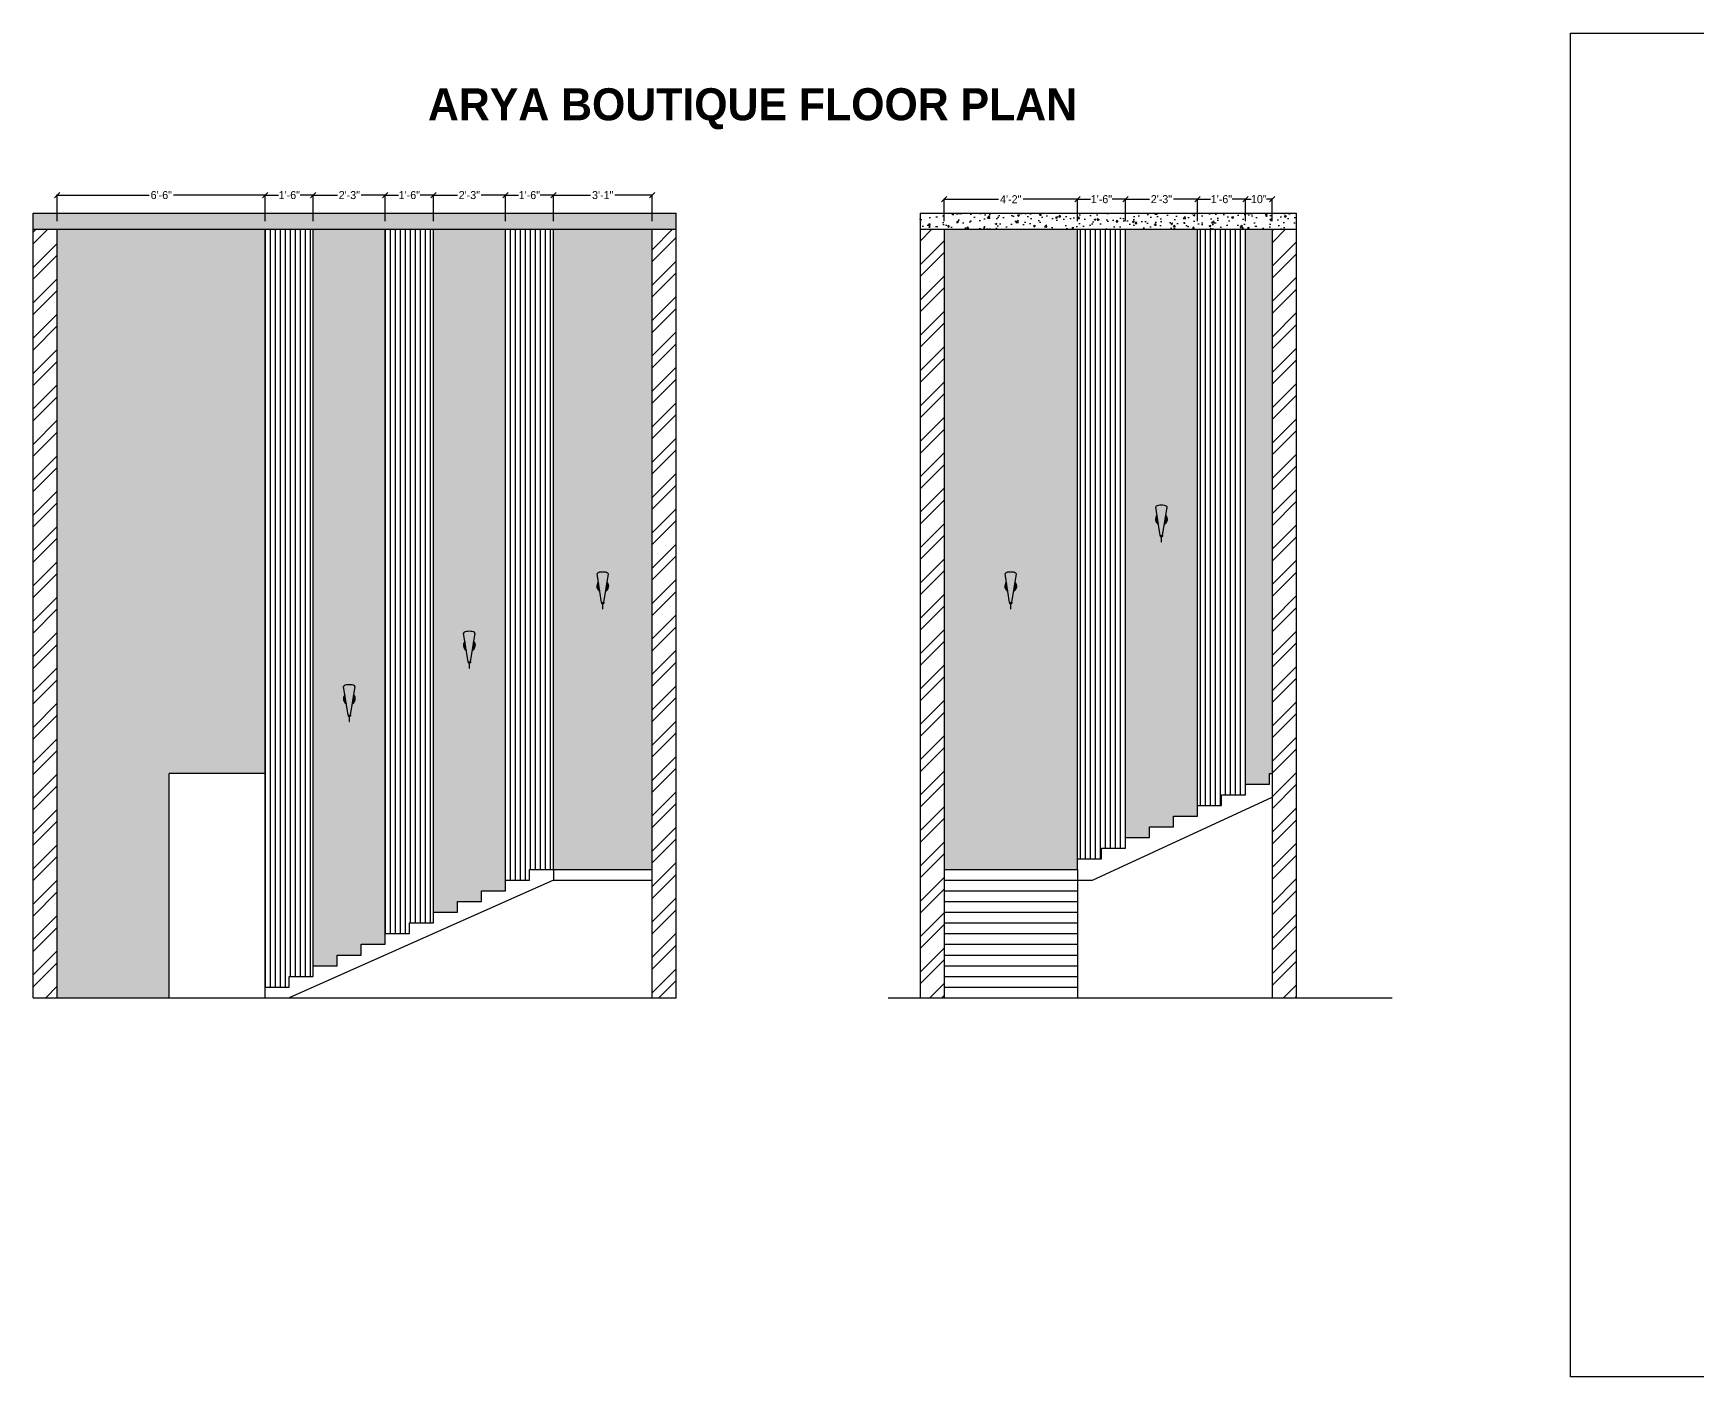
# Model space of a CAD drawing. Header units: inches. Extents: x 9636 to 21597, y -10243 to 557.
# Drawn here: x 18094 to 18718, y -4215 to -3712 of the extents above; entities that cross this region are included whole.
import ezdxf

# ---------------------------------------------------------------- set-up
doc = ezdxf.new("R2010")
doc.units = ezdxf.units.IN
doc.header["$MEASUREMENT"] = 0
doc.layers.add('IEL-HATCH-002', color=7, linetype='Continuous')
doc.styles.add('HEMI', font='stylu.ttf')
doc.styles.get("Standard").update_dxf_attribs({"font": 'arial.ttf'})
doc.dimstyles.get("Standard").update_dxf_attribs({"dimtxt": 0.18, "dimasz": 0.18, "dimexe": 0.18, "dimexo": 0.0625, "dimgap": 0.09, "dimtad": 0, "dimtih": 1, "dimtoh": 1, "dimdec": 0, "dimzin": 0, "dimdsep": 46, "dimlunit": 4, "dimtxsty": 'Standard', "dimcen": 0.09, "dimadec": 0, "dimazin": 0, "dimtfac": 1, "dimtdec": 0, "dimtofl": 0, "dimtmove": 0, "dimatfit": 3, "dimfxl": 1, "dimtolj": 1, "dimtzin": 0, "dimarcsym": 0})
pattern_1 = [(90, (4978.7535, -12425.654), (-1.875, 0), [])]
pattern_2 = [(45, (-590.134, 2269.9855), (-6.629126, 6.629126), []), (45, (-585.715, 2269.9855), (-6.629126, 6.629126), [])]

# ---------------------------------------------------------------- blocks, each defined once
blk = doc.blocks.new('A$C1D9450B6')
for p, q in [((50, 68), (2, 365)), ((73, 68), (121, 365)), ((50, 68), (73, 68)), ((50, 61), (73, 61)), ((55, 57), (68, 57))]:
    blk.add_line(p, q)
for points in [[(51, 68, 0.358502), (48, 64, 0.121009), (50, 61, 0.162278), (49, 58, 0.138426), (55, 57, -0.582953)], [(59, 57), (59, 3, 0.963649), (64, 3), (64, 57)], [(72, 68, -0.358502), (74, 64, -0.121009), (73, 61, -0.162278), (74, 58, -0.138426), (68, 57, 0.582953)]]:
    blk.add_lwpolyline(points, format="xyb")
for centre, major_axis, ratio, start_param, end_param in [((61, 365), (-59.6, 0), 0.342282, 3.031602, 6.393176), ((62, 239), (0, -62.2), 1, 3.986978, 5.756737), ((62, 239), (0, -57.5), 1, 4.055668, 5.688047), ((62, 239), (0, -62.2), 1, 6.785259, 8.603767), ((62, 239), (0, -57.5), 1, 6.85041, 8.538615)]:
    blk.add_ellipse(centre, major_axis=major_axis, ratio=ratio, start_param=start_param, end_param=end_param)
blk = doc.blocks.new('SRG')
at = {"layer": 'IEL-HATCH-002', "true_color": 0x636466, "transparency": 33554687}
h = blk.add_hatch(color=251, dxfattribs=at)
h.dxf.hatch_style = 1
edge = h.paths.add_edge_path(flags=17)
edge.add_ellipse((13661, 8544.6), major_axis=(4.54, 4.54), ratio=1, start_angle=97.3727, end_angle=190.9011)
edge.add_line((13657.4, 8539.3), (13655.9, 8548.5))
edge = h.paths.add_edge_path()
edge.add_ellipse((13661, 8544.6), major_axis=(4.54, 4.54), ratio=1, start_angle=97.3727, end_angle=190.9011, ccw=False)
edge.add_line((13655.9, 8548.5), (13655.8, 8549.2))
edge.add_ellipse((13661, 8544.6), major_axis=(4.91, 4.91), ratio=1, start_angle=93.437, end_angle=194.8368)
edge.add_line((13657.5, 8538.6), (13657.4, 8539.3))
edge = h.paths.add_edge_path(flags=17)
edge.add_ellipse((13661, 8544.6), major_axis=(-4.54, 4.54), ratio=1, start_angle=167.4996, end_angle=264.2266)
edge.add_line((13665.9, 8548.7), (13664.4, 8539.2))
edge = h.paths.add_edge_path()
edge.add_ellipse((13661, 8544.6), major_axis=(-4.91, 4.91), ratio=1, start_angle=163.7667, end_angle=267.9595)
edge.add_line((13666, 8549.4), (13665.9, 8548.7))
edge.add_ellipse((13661, 8544.6), major_axis=(-4.54, 4.54), ratio=1, start_angle=167.4996, end_angle=264.2266, ccw=False)
edge.add_line((13664.4, 8539.2), (13664.3, 8538.5))
at = {"layer": 'IEL-HATCH-002', "true_color": 0x000000, "transparency": 33554687}
h = blk.add_hatch(color=18, dxfattribs=at)
h.dxf.hatch_style = 1
h.set_gradient(color1=(244, 238, 81), name='INVCURVED')
edge = h.paths.add_edge_path()
edge.add_ellipse((13660.9, 8558.7), major_axis=(-6.65, 0), ratio=0.342282, start_angle=180, end_angle=360)
edge.add_line((13654.3, 8558.7), (13659.6, 8525.6))
edge.add_line((13659.6, 8525.6), (13662.2, 8525.6))
edge.add_line((13662.2, 8525.6), (13667.5, 8558.7))
at = {"layer": 'IEL-HATCH-002', "true_color": 0x636466, "transparency": 33554687}
h = blk.add_hatch(color=251, dxfattribs=at)
h.dxf.hatch_style = 1
h.paths.add_polyline_path([(13662, 8525.6), (13659.8, 8525.6, 0.358502), (13659.5, 8525.1, 0.121009), (13659.6, 8524.8), (13662.2, 8524.8, 0.121009), (13662.4, 8525.1, 0.358502)])
h.paths.add_polyline_path([(13662.2, 8524.8), (13659.6, 8524.8, 0.162278), (13659.5, 8524.5, 0.138426), (13660.2, 8524.4), (13661.6, 8524.4, 0.138426), (13662.3, 8524.5, 0.162278)])
h.paths.add_polyline_path([(13661.2, 8524.4), (13660.6, 8524.4), (13660.6, 8518.3, 0.963649), (13661.2, 8518.3)])
at = {"xscale": 0.1115278942367875, "yscale": 0.1115278942367875, "zscale": 0.1115278942367875}
blk.add_blockref('A$C1D9450B6', (13654.1, 8518), dxfattribs=at)
blk = doc.blocks.new('_Oblique')
at = {"color": 0, "linetype": 'ByBlock', "lineweight": -2}
blk.add_line((-0.5, -0.5), (0.5, 0.5), dxfattribs=at)
blk = doc.blocks.new('*D412')
at = {"color": 254, "lineweight": -2, "transparency": 16777216}
for p, q in [((18102.62, -3782.1), (18102.62, -3772.13)), ((18180.62, -3782.1), (18180.62, -3772.13))]:
    blk.add_line(p, q, dxfattribs=at)
at = {"color": 5, "lineweight": -2, "transparency": 16777216}
for p, q in [((18102.62, -3772.31), (18137.08, -3772.31)), ((18180.62, -3772.31), (18146.17, -3772.31))]:
    blk.add_line(p, q, dxfattribs=at)
at = {"layer": 'Defpoints', "color": 0, "transparency": 16777216}
for p in [(18180.62, -3772.31), (18102.62, -3785.1), (18180.62, -3785.1)]:
    blk.add_point(p, dxfattribs=at)
at = {"color": 5, "lineweight": -2, "transparency": 16777216, "xscale": 2, "yscale": 2, "zscale": 2, "rotation": 180}
blk.add_blockref('_Oblique', (18102.62, -3772.31), dxfattribs=at)
at = {"color": 5, "lineweight": -2, "transparency": 16777216, "xscale": 2, "yscale": 2, "zscale": 2}
blk.add_blockref('_Oblique', (18180.62, -3772.31), dxfattribs=at)
at = {"color": 5, "transparency": 16777216, "insert": (18141.62, -3772.31), "char_height": 3, "attachment_point": 5, "style": 'HEMI'}
blk.add_mtext('\\A1;6\'-6"', dxfattribs=at)
blk = doc.blocks.new('*D413')
at = {"color": 254, "lineweight": -2, "transparency": 16777216}
for p, q in [((18180.62, -3782.1), (18180.62, -3772.13)), ((18198.62, -3782.1), (18198.62, -3772.13))]:
    blk.add_line(p, q, dxfattribs=at)
at = {"color": 5, "lineweight": -2, "transparency": 16777216}
for p, q in [((18180.62, -3772.31), (18185.58, -3772.31)), ((18198.62, -3772.31), (18193.67, -3772.31))]:
    blk.add_line(p, q, dxfattribs=at)
at = {"layer": 'Defpoints', "color": 0, "transparency": 16777216}
for p in [(18198.62, -3772.31), (18180.62, -3785.1), (18198.62, -3785.1)]:
    blk.add_point(p, dxfattribs=at)
at = {"color": 5, "lineweight": -2, "transparency": 16777216, "xscale": 2, "yscale": 2, "zscale": 2, "rotation": 180}
blk.add_blockref('_Oblique', (18180.62, -3772.31), dxfattribs=at)
at = {"color": 5, "lineweight": -2, "transparency": 16777216, "xscale": 2, "yscale": 2, "zscale": 2}
blk.add_blockref('_Oblique', (18198.62, -3772.31), dxfattribs=at)
at = {"color": 5, "transparency": 16777216, "insert": (18189.62, -3772.31), "char_height": 3, "attachment_point": 5, "style": 'HEMI'}
blk.add_mtext('\\A1;1\'-6"', dxfattribs=at)
blk = doc.blocks.new('*D414')
at = {"color": 254, "lineweight": -2, "transparency": 16777216}
for p, q in [((18198.62, -3782.1), (18198.62, -3772.13)), ((18225.62, -3782.1), (18225.62, -3772.13))]:
    blk.add_line(p, q, dxfattribs=at)
at = {"color": 5, "lineweight": -2, "transparency": 16777216}
for p, q in [((18198.62, -3772.31), (18207.64, -3772.31)), ((18225.62, -3772.31), (18216.61, -3772.31))]:
    blk.add_line(p, q, dxfattribs=at)
at = {"layer": 'Defpoints', "color": 0, "transparency": 16777216}
for p in [(18225.62, -3772.31), (18198.62, -3785.1), (18225.62, -3785.1)]:
    blk.add_point(p, dxfattribs=at)
at = {"color": 5, "lineweight": -2, "transparency": 16777216, "xscale": 2, "yscale": 2, "zscale": 2, "rotation": 180}
blk.add_blockref('_Oblique', (18198.62, -3772.31), dxfattribs=at)
at = {"color": 5, "lineweight": -2, "transparency": 16777216, "xscale": 2, "yscale": 2, "zscale": 2}
blk.add_blockref('_Oblique', (18225.62, -3772.31), dxfattribs=at)
at = {"color": 5, "transparency": 16777216, "insert": (18212.12, -3772.31), "char_height": 3, "attachment_point": 5, "style": 'HEMI'}
blk.add_mtext('\\A1;2\'-3"', dxfattribs=at)
blk = doc.blocks.new('*D415')
at = {"color": 254, "lineweight": -2, "transparency": 16777216}
for p, q in [((18225.62, -3782.1), (18225.62, -3772.13)), ((18243.62, -3782.1), (18243.62, -3772.13))]:
    blk.add_line(p, q, dxfattribs=at)
at = {"color": 5, "lineweight": -2, "transparency": 16777216}
for p, q in [((18225.62, -3772.31), (18230.58, -3772.31)), ((18243.62, -3772.31), (18238.67, -3772.31))]:
    blk.add_line(p, q, dxfattribs=at)
at = {"layer": 'Defpoints', "color": 0, "transparency": 16777216}
for p in [(18243.62, -3772.31), (18225.62, -3785.1), (18243.62, -3785.1)]:
    blk.add_point(p, dxfattribs=at)
at = {"color": 5, "lineweight": -2, "transparency": 16777216, "xscale": 2, "yscale": 2, "zscale": 2, "rotation": 180}
blk.add_blockref('_Oblique', (18225.62, -3772.31), dxfattribs=at)
at = {"color": 5, "lineweight": -2, "transparency": 16777216, "xscale": 2, "yscale": 2, "zscale": 2}
blk.add_blockref('_Oblique', (18243.62, -3772.31), dxfattribs=at)
at = {"color": 5, "transparency": 16777216, "insert": (18234.62, -3772.31), "char_height": 3, "attachment_point": 5, "style": 'HEMI'}
blk.add_mtext('\\A1;1\'-6"', dxfattribs=at)
blk = doc.blocks.new('*D416')
at = {"color": 254, "lineweight": -2, "transparency": 16777216}
for p, q in [((18243.62, -3782.1), (18243.62, -3772.13)), ((18270.62, -3782.1), (18270.62, -3772.13))]:
    blk.add_line(p, q, dxfattribs=at)
at = {"color": 5, "lineweight": -2, "transparency": 16777216}
for p, q in [((18243.62, -3772.31), (18252.64, -3772.31)), ((18270.62, -3772.31), (18261.61, -3772.31))]:
    blk.add_line(p, q, dxfattribs=at)
at = {"layer": 'Defpoints', "color": 0, "transparency": 16777216}
for p in [(18270.62, -3772.31), (18243.62, -3785.1), (18270.62, -3785.1)]:
    blk.add_point(p, dxfattribs=at)
at = {"color": 5, "lineweight": -2, "transparency": 16777216, "xscale": 2, "yscale": 2, "zscale": 2, "rotation": 180}
blk.add_blockref('_Oblique', (18243.62, -3772.31), dxfattribs=at)
at = {"color": 5, "lineweight": -2, "transparency": 16777216, "xscale": 2, "yscale": 2, "zscale": 2}
blk.add_blockref('_Oblique', (18270.62, -3772.31), dxfattribs=at)
at = {"color": 5, "transparency": 16777216, "insert": (18257.12, -3772.31), "char_height": 3, "attachment_point": 5, "style": 'HEMI'}
blk.add_mtext('\\A1;2\'-3"', dxfattribs=at)
blk = doc.blocks.new('*D417')
at = {"color": 254, "lineweight": -2, "transparency": 16777216}
for p, q in [((18270.62, -3782.1), (18270.62, -3772.13)), ((18288.62, -3782.1), (18288.62, -3772.13))]:
    blk.add_line(p, q, dxfattribs=at)
at = {"color": 5, "lineweight": -2, "transparency": 16777216}
for p, q in [((18270.62, -3772.31), (18275.58, -3772.31)), ((18288.62, -3772.31), (18283.67, -3772.31))]:
    blk.add_line(p, q, dxfattribs=at)
at = {"layer": 'Defpoints', "color": 0, "transparency": 16777216}
for p in [(18288.62, -3772.31), (18270.62, -3785.1), (18288.62, -3785.1)]:
    blk.add_point(p, dxfattribs=at)
at = {"color": 5, "lineweight": -2, "transparency": 16777216, "xscale": 2, "yscale": 2, "zscale": 2, "rotation": 180}
blk.add_blockref('_Oblique', (18270.62, -3772.31), dxfattribs=at)
at = {"color": 5, "lineweight": -2, "transparency": 16777216, "xscale": 2, "yscale": 2, "zscale": 2}
blk.add_blockref('_Oblique', (18288.62, -3772.31), dxfattribs=at)
at = {"color": 5, "transparency": 16777216, "insert": (18279.62, -3772.31), "char_height": 3, "attachment_point": 5, "style": 'HEMI'}
blk.add_mtext('\\A1;1\'-6"', dxfattribs=at)
blk = doc.blocks.new('*D418')
at = {"color": 254, "lineweight": -2, "transparency": 16777216}
for p, q in [((18288.62, -3782.1), (18288.62, -3772.13)), ((18325.62, -3782.1), (18325.62, -3772.13))]:
    blk.add_line(p, q, dxfattribs=at)
at = {"color": 5, "lineweight": -2, "transparency": 16777216}
for p, q in [((18288.62, -3772.31), (18302.54, -3772.31)), ((18325.62, -3772.31), (18311.7, -3772.31))]:
    blk.add_line(p, q, dxfattribs=at)
at = {"layer": 'Defpoints', "color": 0, "transparency": 16777216}
for p in [(18325.62, -3772.31), (18288.62, -3785.1), (18325.62, -3785.1)]:
    blk.add_point(p, dxfattribs=at)
at = {"color": 5, "lineweight": -2, "transparency": 16777216, "xscale": 2, "yscale": 2, "zscale": 2, "rotation": 180}
blk.add_blockref('_Oblique', (18288.62, -3772.31), dxfattribs=at)
at = {"color": 5, "lineweight": -2, "transparency": 16777216, "xscale": 2, "yscale": 2, "zscale": 2}
blk.add_blockref('_Oblique', (18325.62, -3772.31), dxfattribs=at)
at = {"color": 5, "transparency": 16777216, "insert": (18307.12, -3772.31), "char_height": 3, "attachment_point": 5, "style": 'HEMI'}
blk.add_mtext('\\A1;3\'-1"', dxfattribs=at)
blk = doc.blocks.new('*D419')
at = {"color": 254, "lineweight": -2, "transparency": 16777216}
for p, q in [((18435.11, -3782.1), (18435.11, -3773.66)), ((18485.11, -3782.1), (18485.11, -3773.66))]:
    blk.add_line(p, q, dxfattribs=at)
at = {"color": 5, "lineweight": -2, "transparency": 16777216}
for p, q in [((18435.11, -3773.84), (18455.48, -3773.84)), ((18485.11, -3773.84), (18464.74, -3773.84))]:
    blk.add_line(p, q, dxfattribs=at)
at = {"layer": 'Defpoints', "color": 0, "transparency": 16777216}
for p in [(18485.11, -3773.84), (18435.11, -3785.1), (18485.11, -3785.1)]:
    blk.add_point(p, dxfattribs=at)
at = {"color": 5, "lineweight": -2, "transparency": 16777216, "xscale": 2, "yscale": 2, "zscale": 2, "rotation": 180}
blk.add_blockref('_Oblique', (18435.11, -3773.84), dxfattribs=at)
at = {"color": 5, "lineweight": -2, "transparency": 16777216, "xscale": 2, "yscale": 2, "zscale": 2}
blk.add_blockref('_Oblique', (18485.11, -3773.84), dxfattribs=at)
at = {"color": 5, "transparency": 16777216, "insert": (18460.11, -3773.84), "char_height": 3, "attachment_point": 5, "style": 'HEMI'}
blk.add_mtext('\\A1;4\'-2"', dxfattribs=at)
blk = doc.blocks.new('*D420')
at = {"color": 254, "lineweight": -2, "transparency": 16777216}
for p, q in [((18485.11, -3782.1), (18485.11, -3773.66)), ((18503.11, -3782.1), (18503.11, -3773.66))]:
    blk.add_line(p, q, dxfattribs=at)
at = {"color": 5, "lineweight": -2, "transparency": 16777216}
for p, q in [((18485.11, -3773.84), (18490.06, -3773.84)), ((18503.11, -3773.84), (18498.16, -3773.84))]:
    blk.add_line(p, q, dxfattribs=at)
at = {"layer": 'Defpoints', "color": 0, "transparency": 16777216}
for p in [(18503.11, -3773.84), (18485.11, -3785.1), (18503.11, -3785.1)]:
    blk.add_point(p, dxfattribs=at)
at = {"color": 5, "lineweight": -2, "transparency": 16777216, "xscale": 2, "yscale": 2, "zscale": 2, "rotation": 180}
blk.add_blockref('_Oblique', (18485.11, -3773.84), dxfattribs=at)
at = {"color": 5, "lineweight": -2, "transparency": 16777216, "xscale": 2, "yscale": 2, "zscale": 2}
blk.add_blockref('_Oblique', (18503.11, -3773.84), dxfattribs=at)
at = {"color": 5, "transparency": 16777216, "insert": (18494.11, -3773.84), "char_height": 3, "attachment_point": 5, "style": 'HEMI'}
blk.add_mtext('\\A1;1\'-6"', dxfattribs=at)
blk = doc.blocks.new('*D421')
at = {"color": 254, "lineweight": -2, "transparency": 16777216}
for p, q in [((18503.11, -3782.1), (18503.11, -3773.66)), ((18530.11, -3782.1), (18530.11, -3773.66))]:
    blk.add_line(p, q, dxfattribs=at)
at = {"color": 5, "lineweight": -2, "transparency": 16777216}
for p, q in [((18503.11, -3773.84), (18512.12, -3773.84)), ((18530.11, -3773.84), (18521.1, -3773.84))]:
    blk.add_line(p, q, dxfattribs=at)
at = {"layer": 'Defpoints', "color": 0, "transparency": 16777216}
for p in [(18530.11, -3773.84), (18503.11, -3785.1), (18530.11, -3785.1)]:
    blk.add_point(p, dxfattribs=at)
at = {"color": 5, "lineweight": -2, "transparency": 16777216, "xscale": 2, "yscale": 2, "zscale": 2, "rotation": 180}
blk.add_blockref('_Oblique', (18503.11, -3773.84), dxfattribs=at)
at = {"color": 5, "lineweight": -2, "transparency": 16777216, "xscale": 2, "yscale": 2, "zscale": 2}
blk.add_blockref('_Oblique', (18530.11, -3773.84), dxfattribs=at)
at = {"color": 5, "transparency": 16777216, "insert": (18516.61, -3773.84), "char_height": 3, "attachment_point": 5, "style": 'HEMI'}
blk.add_mtext('\\A1;2\'-3"', dxfattribs=at)
blk = doc.blocks.new('*D422')
at = {"color": 254, "lineweight": -2, "transparency": 16777216}
for p, q in [((18530.11, -3782.1), (18530.11, -3773.66)), ((18548.11, -3782.1), (18548.11, -3773.66))]:
    blk.add_line(p, q, dxfattribs=at)
at = {"color": 5, "lineweight": -2, "transparency": 16777216}
for p, q in [((18530.11, -3773.84), (18535.06, -3773.84)), ((18548.11, -3773.84), (18543.16, -3773.84))]:
    blk.add_line(p, q, dxfattribs=at)
at = {"layer": 'Defpoints', "color": 0, "transparency": 16777216}
for p in [(18548.11, -3773.84), (18530.11, -3785.1), (18548.11, -3785.1)]:
    blk.add_point(p, dxfattribs=at)
at = {"color": 5, "lineweight": -2, "transparency": 16777216, "xscale": 2, "yscale": 2, "zscale": 2, "rotation": 180}
blk.add_blockref('_Oblique', (18530.11, -3773.84), dxfattribs=at)
at = {"color": 5, "lineweight": -2, "transparency": 16777216, "xscale": 2, "yscale": 2, "zscale": 2}
blk.add_blockref('_Oblique', (18548.11, -3773.84), dxfattribs=at)
at = {"color": 5, "transparency": 16777216, "insert": (18539.11, -3773.84), "char_height": 3, "attachment_point": 5, "style": 'HEMI'}
blk.add_mtext('\\A1;1\'-6"', dxfattribs=at)
blk = doc.blocks.new('*D423')
at = {"color": 254, "lineweight": -2, "transparency": 16777216}
for p, q in [((18548.11, -3782.1), (18548.11, -3773.66)), ((18558.11, -3782.1), (18558.11, -3773.66))]:
    blk.add_line(p, q, dxfattribs=at)
at = {"color": 5, "lineweight": -2, "transparency": 16777216}
for p, q in [((18548.11, -3773.84), (18550.2, -3773.84)), ((18558.11, -3773.84), (18556.02, -3773.84))]:
    blk.add_line(p, q, dxfattribs=at)
at = {"layer": 'Defpoints', "color": 0, "transparency": 16777216}
for p in [(18558.11, -3773.84), (18548.11, -3785.1), (18558.11, -3785.1)]:
    blk.add_point(p, dxfattribs=at)
at = {"color": 5, "lineweight": -2, "transparency": 16777216, "xscale": 2, "yscale": 2, "zscale": 2, "rotation": 180}
blk.add_blockref('_Oblique', (18548.11, -3773.84), dxfattribs=at)
at = {"color": 5, "lineweight": -2, "transparency": 16777216, "xscale": 2, "yscale": 2, "zscale": 2}
blk.add_blockref('_Oblique', (18558.11, -3773.84), dxfattribs=at)
at = {"color": 5, "transparency": 16777216, "insert": (18553.11, -3773.84), "char_height": 3, "attachment_point": 5, "style": 'HEMI'}
blk.add_mtext('\\A1;10"', dxfattribs=at)

msp = doc.modelspace()

# ---------------------------------------------------------------- hatches: boundary and pattern name
at = {"layer": 'IEL-HATCH-002', "true_color": 0x939598, "transparency": 33554687}
h = msp.add_hatch(dxfattribs=at)
h.set_pattern_fill('AR-CONC', color=252)
h.set_pattern_definition([(50, (5414.645, -12768.3306), (7.1726018, -0.6275213), [0.75, -8.25]), (355, (5414.645, -12768.3306), (-1.3875133, 7.5219213), [0.6, -6.6]), (100.451444, (5415.243, -12768.383), (5.7850885, 6.8944), [0.637402, -7.011421]), (46.1842, (5414.645, -12766.331), (10.6724133, -1.655193), [1.125, -12.375]), (96.635635, (5415.535, -12766.469), (9.3466195, 9.741186), [0.9561034, -10.5171376]), (351.18416, (5414.645, -12766.331), (9.3466195, 9.741186), [0.9, -9.9]), (21, (5415.645, -12766.8306), (5.9690705, -4.026189), [0.75, -8.25]), (326, (5415.645, -12766.8306), (2.4331533, 7.2515005), [0.6, -6.6]), (71.451445, (5416.1426, -12767.166), (8.4022238, 3.2253115), [0.637402, -7.011421]), (37.5, (5414.6452, -12768.3306), (0.12159855, 3.32893854), [0, -6.52, 0, -6.7, 0, -6.625]), (7.5, (5414.6452, -12768.3306), (2.6306954, 3.9441171), [0, -3.82, 0, -6.37, 0, -2.525]), (327.5, (5412.4152, -12768.3306), (5.33822436, -0.2255487), [0, -2.5, 0, -7.8, 0, -10.35]), (317.5, (5411.415, -12768.3306), (5.8318617, 1.0010498), [0, -3.25, 0, -5.18, 0, -7.35])])
h.paths.add_polyline_path([(18334.62, -3779.1), (18093.62, -3779.1), (18093.62, -3785.1), (18334.62, -3785.1)])
h = msp.add_hatch(dxfattribs=at)
h.set_pattern_fill('AR-CONC', color=252)
h.set_pattern_definition([(50, (5747.132, -12768.3306), (7.1726018, -0.6275213), [0.75, -8.25]), (355, (5747.132, -12768.3306), (-1.3875133, 7.5219213), [0.6, -6.6]), (100.451444, (5747.73, -12768.383), (5.7850885, 6.8944), [0.637402, -7.011421]), (46.1842, (5747.132, -12766.331), (10.6724133, -1.655193), [1.125, -12.375]), (96.635635, (5748.021, -12766.469), (9.3466195, 9.741186), [0.9561034, -10.5171376]), (351.18416, (5747.132, -12766.331), (9.3466195, 9.741186), [0.9, -9.9]), (21, (5748.132, -12766.8306), (5.9690705, -4.026189), [0.75, -8.25]), (326, (5748.132, -12766.8306), (2.4331533, 7.2515005), [0.6, -6.6]), (71.451445, (5748.6295, -12767.166), (8.4022238, 3.2253115), [0.637402, -7.011421]), (37.5, (5747.132, -12768.3306), (0.12159855, 3.32893854), [0, -6.52, 0, -6.7, 0, -6.625]), (7.5, (5747.132, -12768.3306), (2.6306954, 3.9441171), [0, -3.82, 0, -6.37, 0, -2.525]), (327.5, (5744.902, -12768.3306), (5.33822436, -0.2255487), [0, -2.5, 0, -7.8, 0, -10.35]), (317.5, (5743.902, -12768.3306), (5.8318617, 1.0010498), [0, -3.25, 0, -5.18, 0, -7.35])])
h.paths.add_polyline_path([(18567.11, -3779.1), (18426.11, -3779.1), (18426.11, -3785.1), (18567.11, -3785.1)])
at = {"layer": 'IEL-HATCH-002', "true_color": 0xf27172, "transparency": 33554687}
h = msp.add_hatch(dxfattribs=at)
h.set_pattern_fill('ANSI32', color=11, scale=25)
h.set_pattern_definition(pattern_2)
h.paths.add_polyline_path([(18102.62, -3785.1), (18093.62, -3785.1), (18093.62, -4073.1), (18102.62, -4073.1)])
h.paths.add_polyline_path([(18334.62, -3785.1), (18325.62, -3785.1), (18325.62, -4073.1), (18334.62, -4073.1)])
at = {"layer": 'IEL-HATCH-002', "true_color": 0xf6f1ef, "transparency": 33554687}
h = msp.add_hatch(color=7, dxfattribs=at)
h.dxf.hatch_style = 1
h.paths.add_polyline_path([(18180.62, -3785.1), (18102.62, -3785.1), (18102.62, -4073.1), (18144.62, -4073.1), (18144.62, -3989.1), (18180.62, -3989.1)])
h.paths.add_polyline_path([(18225.62, -3785.1), (18198.62, -3785.1), (18198.62, -4061.1), (18207.62, -4061.1), (18207.62, -4057.1), (18216.62, -4057.1), (18216.62, -4053.1), (18225.62, -4053.1), (18225.62, -4049.1)])
h.paths.add_polyline_path([(18270.62, -3785.1), (18243.62, -3785.1), (18243.62, -4041.1), (18252.62, -4041.1), (18252.62, -4037.1), (18261.62, -4037.1), (18261.62, -4033.1), (18270.62, -4033.1), (18270.62, -4029.1)])
h.paths.add_polyline_path([(18325.62, -3785.1), (18288.62, -3785.1), (18288.62, -4025.1), (18325.62, -4025.1)])
at = {"layer": 'IEL-HATCH-002', "true_color": 0xad8771, "transparency": 33554687}
h = msp.add_hatch(dxfattribs=at)
h.set_pattern_fill('ANSI31', color=23, scale=15, angle=45)
h.set_pattern_definition(pattern_1)
h.paths.add_polyline_path([(18198.62, -3785.1), (18180.62, -3785.1), (18180.62, -4069.1), (18189.62, -4069.1), (18189.62, -4065.1), (18198.62, -4065.1), (18198.62, -4061.1)])
h.paths.add_polyline_path([(18243.62, -3785.1), (18225.62, -3785.1), (18225.62, -4049.1), (18234.62, -4049.1), (18234.62, -4045.1), (18243.62, -4045.1), (18243.62, -4041.1)])
h.paths.add_polyline_path([(18288.62, -3785.1), (18270.62, -3785.1), (18270.62, -4029.1), (18279.62, -4029.1), (18279.62, -4025.1), (18288.62, -4025.1)])
at = {"layer": 'IEL-HATCH-002', "true_color": 0xf27172, "transparency": 33554687}
h = msp.add_hatch(dxfattribs=at)
h.set_pattern_fill('ANSI32', color=11, scale=25)
h.set_pattern_definition(pattern_2)
h.paths.add_polyline_path([(18435.11, -3785.1), (18426.11, -3785.1), (18426.11, -4073.1), (18435.11, -4073.1)])
h.paths.add_polyline_path([(18567.11, -3785.1), (18558.11, -3785.1), (18558.11, -4073.1), (18567.11, -4073.1)])
at = {"layer": 'IEL-HATCH-002', "true_color": 0xf6f1ef, "transparency": 33554687}
h = msp.add_hatch(color=7, dxfattribs=at)
h.dxf.hatch_style = 1
h.paths.add_polyline_path([(18485.11, -3785.1), (18435.11, -3785.1), (18435.11, -4025.1), (18485.11, -4025.1), (18485.11, -4021.1)])
h.paths.add_polyline_path([(18530.11, -3785.1), (18503.11, -3785.1), (18503.11, -4013.1), (18512.11, -4013.1), (18512.11, -4009.1), (18521.11, -4009.1), (18521.11, -4005.1), (18530.11, -4005.1), (18530.11, -4001.1)])
h.paths.add_polyline_path([(18558.11, -3785.1), (18548.11, -3785.1), (18548.11, -3993.1), (18557.11, -3993.1), (18557.11, -3989.1), (18558.11, -3989.1)])
at = {"layer": 'IEL-HATCH-002', "true_color": 0xad8771, "transparency": 33554687}
h = msp.add_hatch(dxfattribs=at)
h.set_pattern_fill('ANSI31', color=23, scale=15, angle=45)
h.set_pattern_definition(pattern_1)
h.paths.add_polyline_path([(18503.11, -3785.1), (18485.11, -3785.1), (18485.11, -4021.1), (18494.11, -4021.1), (18494.11, -4017.1), (18503.11, -4017.1), (18503.11, -4013.1)])
h.paths.add_polyline_path([(18548.11, -3785.1), (18530.11, -3785.1), (18530.11, -4001.1), (18539.11, -4001.1), (18539.11, -3997.1), (18548.11, -3997.1), (18548.11, -3993.1)])

# ---------------------------------------------------------------- linework, layer by layer
at = {"color": 18, "true_color": 0x000000}
for p, q in [((18093.62, -4073.1), (18093.62, -3779.1)), ((18093.62, -3779.1), (18334.62, -3779.1)), ((18334.62, -4073.1), (18334.62, -3779.1)), ((18426.11, -3779.1), (18426.11, -4073.1)), ((18567.11, -3779.1), (18567.11, -4073.1)), ((18093.62, -3785.1), (18334.62, -3785.1)), ((18102.62, -4073.1), (18102.62, -3785.1)), ((18180.62, -4073.1), (18180.62, -3785.1)), ((18198.62, -4061.1), (18198.62, -3785.1)), ((18225.62, -4049.1), (18225.62, -3785.1)), ((18243.62, -4041.1), (18243.62, -3785.1)), ((18270.62, -4029.1), (18270.62, -3785.1)), ((18288.62, -4025.1), (18288.62, -3785.1)), ((18325.62, -4073.1), (18325.62, -3785.1)), ((18435.11, -3785.1), (18435.11, -4073.1)), ((18485.11, -4023.1), (18485.11, -3785.1)), ((18503.11, -4013.1), (18503.11, -3785.1)), ((18530.11, -4001.1), (18530.11, -3785.1)), ((18548.11, -3993.1), (18548.11, -3785.1)), ((18558.11, -3785.1), (18558.11, -4073.1)), ((18144.62, -4073.1), (18144.62, -3989.1)), ((18180.62, -3989.1), (18144.62, -3989.1)), ((18180.62, -4073.1), (18180.62, -3989.1)), ((18548.11, -3997.1), (18548.11, -3993.1)), ((18548.11, -3993.1), (18557.11, -3993.1)), ((18557.11, -3993.1), (18557.11, -3989.1)), ((18557.11, -3989.1), (18558.11, -3989.1)), ((18490.76, -4029.1), (18558.11, -3997.92)), ((18539.11, -4001.1), (18539.11, -3997.1)), ((18539.11, -3997.1), (18548.11, -3997.1)), ((18521.11, -4009.1), (18521.11, -4005.1)), ((18521.11, -4005.1), (18530.11, -4005.1)), ((18530.11, -4005.1), (18530.11, -4001.1)), ((18530.11, -4001.1), (18539.11, -4001.1)), ((18512.11, -4013.1), (18512.11, -4009.1)), ((18512.11, -4009.1), (18521.11, -4009.1)), ((18494.11, -4021.1), (18494.11, -4017.1)), ((18494.11, -4017.1), (18503.11, -4017.1)), ((18503.11, -4017.1), (18503.11, -4013.1)), ((18503.11, -4013.1), (18512.11, -4013.1)), ((18279.62, -4029.1), (18279.62, -4025.1)), ((18279.62, -4025.1), (18288.62, -4025.1)), ((18288.62, -4025.1), (18325.62, -4025.1)), ((18288.62, -4025.1), (18288.62, -4029.1)), ((18435.11, -4025.1), (18485.11, -4025.1)), ((18485.11, -4025.1), (18485.11, -4021.1)), ((18485.11, -4021.1), (18494.11, -4021.1)), ((18485.11, -4025.1), (18485.11, -4073.1)), ((18288.62, -4029.1), (18189.62, -4073.1)), ((18270.62, -4033.1), (18270.62, -4029.1)), ((18270.62, -4029.1), (18279.62, -4029.1)), ((18288.62, -4029.1), (18325.62, -4029.1)), ((18435.11, -4029.1), (18485.11, -4029.1)), ((18485.11, -4029.1), (18490.76, -4029.1)), ((18252.62, -4041.1), (18252.62, -4037.1)), ((18252.62, -4037.1), (18261.62, -4037.1)), ((18261.62, -4037.1), (18261.62, -4033.1)), ((18261.62, -4033.1), (18270.62, -4033.1)), ((18435.11, -4033.1), (18485.11, -4033.1)), ((18435.11, -4037.1), (18485.11, -4037.1)), ((18243.62, -4045.1), (18243.62, -4041.1)), ((18243.62, -4041.1), (18252.62, -4041.1)), ((18435.11, -4041.1), (18485.11, -4041.1)), ((18225.62, -4053.1), (18225.62, -4049.1)), ((18225.62, -4049.1), (18234.62, -4049.1)), ((18234.62, -4049.1), (18234.62, -4045.1)), ((18234.62, -4045.1), (18243.62, -4045.1)), ((18435.11, -4045.1), (18485.11, -4045.1)), ((18435.11, -4049.1), (18485.11, -4049.1)), ((18216.62, -4057.1), (18216.62, -4053.1)), ((18216.62, -4053.1), (18225.62, -4053.1)), ((18435.11, -4053.1), (18485.11, -4053.1)), ((18198.62, -4065.1), (18198.62, -4061.1)), ((18198.62, -4061.1), (18207.62, -4061.1)), ((18207.62, -4061.1), (18207.62, -4057.1)), ((18207.62, -4057.1), (18216.62, -4057.1)), ((18435.11, -4057.1), (18485.11, -4057.1)), ((18435.11, -4061.1), (18485.11, -4061.1)), ((18189.62, -4069.1), (18189.62, -4065.1)), ((18189.62, -4065.1), (18198.62, -4065.1)), ((18435.11, -4065.1), (18485.11, -4065.1)), ((18093.62, -4073.1), (18334.62, -4073.1)), ((18180.62, -4073.1), (18180.62, -4069.1)), ((18180.62, -4069.1), (18189.62, -4069.1)), ((18435.11, -4069.1), (18485.11, -4069.1))]:
    msp.add_line(p, q, dxfattribs=at)
for p, q in [((18426.11, -3779.1), (18567.11, -3779.1)), ((18426.11, -3785.1), (18567.11, -3785.1)), ((18414.11, -4073.1), (18603.11, -4073.1))]:
    msp.add_line(p, q)
at = {"color": 1}
msp.add_lwpolyline([(18670, -3711.66), (19374.6, -3711.66), (19374.6, -4215.15), (18670, -4215.15)], close=True, dxfattribs=at)

# ---------------------------------------------------------------- block references
at = {"color": 18, "true_color": 0x000000, "xscale": 0.3228621962473143, "yscale": 0.3228621962473143, "zscale": 0.3228621962473143}
for p in [(14106, -6652.49), (13896.52, -6677.58), (14049.5, -6677.58), (13846.51, -6699.8), (13801.51, -6719.8)]:
    msp.add_blockref('SRG', p, dxfattribs=at)

# ---------------------------------------------------------------- texts
at = {"color": 1, "lineweight": 15, "insert": (18509.41, -3732.23), "char_height": 12, "width": 292.2373, "attachment_point": 3, "rotation": 0.00944, "style": 'HEMI'}
msp.add_mtext('\\pxqc;{\\fStylus BT|b1|i0|c0|p34;ARYA BOUTIQUE FLOOR PLAN}', dxfattribs=at)

# ---------------------------------------------------------------- dimensions: what is measured, and where the dimension line sits
at = {"color": 18, "true_color": 0x000000}
for base, p1, p2, override, picture, middle in [((18180.62, -3772.31), (18102.62, -3785.1), (18180.62, -3785.1), {"dimtxt": 3, "dimasz": 2, "dimexo": 3, "dimtxsty": 'HEMI', "dimblk": 'Oblique', "dimcen": 0, "dimclrd": 5, "dimclre": 254, "dimclrt": 5, "dimldrblk": 'Oblique', "dimfxl": 0.03937, "dimarcsym": 1}, '*D412', (18141.62, -3772.31)), ((18198.62, -3772.31), (18180.62, -3785.1), (18198.62, -3785.1), {"dimtxt": 3, "dimasz": 2, "dimexo": 3, "dimtxsty": 'HEMI', "dimblk": 'Oblique', "dimcen": 0, "dimclrd": 5, "dimclre": 254, "dimclrt": 5, "dimtmove": 1, "dimldrblk": 'Oblique', "dimfxl": 0.03937, "dimarcsym": 1}, '*D413', (18189.62, -3772.31)), ((18225.62, -3772.31), (18198.62, -3785.1), (18225.62, -3785.1), {"dimtxt": 3, "dimasz": 2, "dimexo": 3, "dimtxsty": 'HEMI', "dimblk": 'Oblique', "dimcen": 0, "dimclrd": 5, "dimclre": 254, "dimclrt": 5, "dimtmove": 1, "dimldrblk": 'Oblique', "dimfxl": 0.03937, "dimarcsym": 1}, '*D414', (18212.12, -3772.31)), ((18243.62, -3772.31), (18225.62, -3785.1), (18243.62, -3785.1), {"dimtxt": 3, "dimasz": 2, "dimexo": 3, "dimtxsty": 'HEMI', "dimblk": 'Oblique', "dimcen": 0, "dimclrd": 5, "dimclre": 254, "dimclrt": 5, "dimtmove": 1, "dimldrblk": 'Oblique', "dimfxl": 0.03937, "dimarcsym": 1}, '*D415', (18234.62, -3772.31)), ((18270.62, -3772.31), (18243.62, -3785.1), (18270.62, -3785.1), {"dimtxt": 3, "dimasz": 2, "dimexo": 3, "dimtxsty": 'HEMI', "dimblk": 'Oblique', "dimcen": 0, "dimclrd": 5, "dimclre": 254, "dimclrt": 5, "dimtmove": 1, "dimldrblk": 'Oblique', "dimfxl": 0.03937, "dimarcsym": 1}, '*D416', (18257.12, -3772.31)), ((18288.62, -3772.31), (18270.62, -3785.1), (18288.62, -3785.1), {"dimtxt": 3, "dimasz": 2, "dimexo": 3, "dimtxsty": 'HEMI', "dimblk": 'Oblique', "dimcen": 0, "dimclrd": 5, "dimclre": 254, "dimclrt": 5, "dimtmove": 1, "dimldrblk": 'Oblique', "dimfxl": 0.03937, "dimarcsym": 1}, '*D417', (18279.62, -3772.31)), ((18325.62, -3772.31), (18288.62, -3785.1), (18325.62, -3785.1), {"dimtxt": 3, "dimasz": 2, "dimexo": 3, "dimtxsty": 'HEMI', "dimblk": 'Oblique', "dimcen": 0, "dimclrd": 5, "dimclre": 254, "dimclrt": 5, "dimtmove": 1, "dimldrblk": 'Oblique', "dimfxl": 0.03937, "dimarcsym": 1}, '*D418', (18307.12, -3772.31)), ((18485.11, -3773.84), (18435.11, -3785.1), (18485.11, -3785.1), {"dimtxt": 3, "dimasz": 2, "dimexo": 3, "dimtxsty": 'HEMI', "dimblk": 'Oblique', "dimcen": 0, "dimclrd": 5, "dimclre": 254, "dimclrt": 5, "dimldrblk": 'Oblique', "dimfxl": 0.03937, "dimarcsym": 1}, '*D419', (18460.11, -3773.84)), ((18503.11, -3773.84), (18485.11, -3785.1), (18503.11, -3785.1), {"dimtxt": 3, "dimasz": 2, "dimexo": 3, "dimtxsty": 'HEMI', "dimblk": 'Oblique', "dimcen": 0, "dimclrd": 5, "dimclre": 254, "dimclrt": 5, "dimtmove": 1, "dimldrblk": 'Oblique', "dimfxl": 0.03937, "dimarcsym": 1}, '*D420', (18494.11, -3773.84)), ((18530.11, -3773.84), (18503.11, -3785.1), (18530.11, -3785.1), {"dimtxt": 3, "dimasz": 2, "dimexo": 3, "dimtxsty": 'HEMI', "dimblk": 'Oblique', "dimcen": 0, "dimclrd": 5, "dimclre": 254, "dimclrt": 5, "dimtmove": 1, "dimldrblk": 'Oblique', "dimfxl": 0.03937, "dimarcsym": 1}, '*D421', (18516.61, -3773.84)), ((18548.11, -3773.84), (18530.11, -3785.1), (18548.11, -3785.1), {"dimtxt": 3, "dimasz": 2, "dimexo": 3, "dimtxsty": 'HEMI', "dimblk": 'Oblique', "dimcen": 0, "dimclrd": 5, "dimclre": 254, "dimclrt": 5, "dimtmove": 1, "dimldrblk": 'Oblique', "dimfxl": 0.03937, "dimarcsym": 1}, '*D422', (18539.11, -3773.84)), ((18558.11, -3773.84), (18548.11, -3785.1), (18558.11, -3785.1), {"dimtxt": 3, "dimasz": 2, "dimexo": 3, "dimtxsty": 'HEMI', "dimblk": 'Oblique', "dimcen": 0, "dimclrd": 5, "dimclre": 254, "dimclrt": 5, "dimtmove": 1, "dimldrblk": 'Oblique', "dimfxl": 0.03937, "dimarcsym": 1}, '*D423', (18553.11, -3773.84))]:
    dim = msp.add_linear_dim(base=base, p1=p1, p2=p2, dimstyle='Standard', override=override, dxfattribs=at)
    dim.commit()
    dim.dimension.update_dxf_attribs({"geometry": picture, "text_midpoint": middle})

doc.saveas('drawing.dxf')
